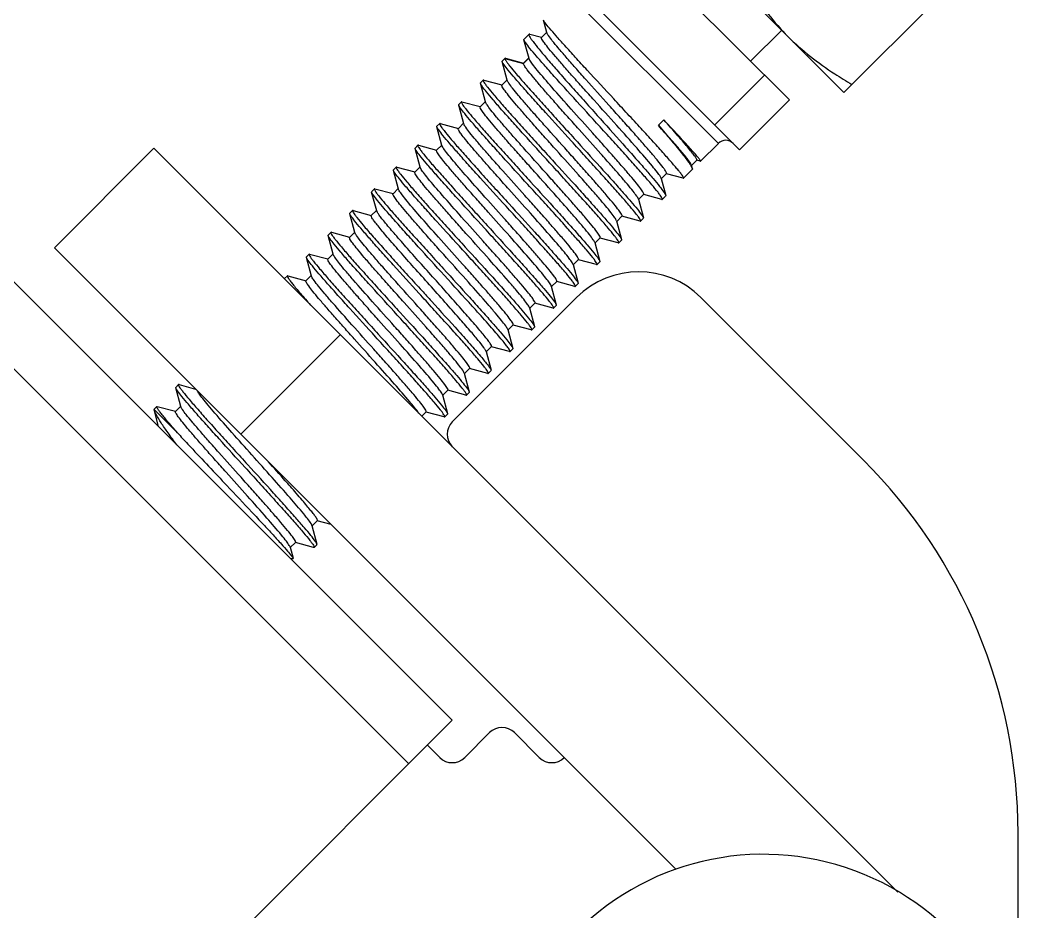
# Model space of a CAD drawing. Extents: x -409572 to -157272, y 600795 to 878326.
# Drawn here: x -400465.3 to -400172.7, y 805565 to 805824.2 of the extents above; entities that cross this region are included whole.
import ezdxf

# ---------------------------------------------------------------- set-up
doc = ezdxf.new("R2010")
doc.units = 0
doc.header["$LTSCALE"] = 1000
doc.header["$MEASUREMENT"] = 0
doc.layers.get('0').update_dxf_attribs({"linetype": 'CONTINUOUS'})

msp = doc.modelspace()

# ---------------------------------------------------------------- linework, layer by layer
for p, q in [((-400339.75, 805620.7), (-401950.55, 807231.49)), ((-400352.4, 805608.05), (-401963.2, 807218.85)), ((-400290.97, 805868.26), (-400225.91, 805803.21)), ((-400241.77, 805801), (-400293.18, 805852.4)), ((-400256.23, 805786.54), (-400307.63, 805837.95)), ((-400262.41, 805788.39), (-400305.78, 805831.76)), ((-400198.81, 805830.31), (-400225.91, 805803.21)), ((-400312.26, 805820.58), (-400313.24, 805824.22)), ((-400318.89, 805818.65), (-400317.44, 805820.11)), ((-400317.21, 805820.12), (-400317.44, 805820.11)), ((-400317.21, 805820.12), (-400313.81, 805819.22)), ((-400313.83, 805819.17), (-400312.29, 805820.7)), ((-400243.98, 805821.28), (-400253.02, 805812.24)), ((-400318.91, 805818.61), (-400318.89, 805818.65)), ((-400318.9, 805818.5), (-400318.91, 805818.61)), ((-400317.44, 805813.06), (-400318.9, 805818.5)), ((-400325.22, 805812.33), (-400324.46, 805813.08)), ((-400324.43, 805813.11), (-400324.45, 805813.07)), ((-400324.45, 805813.07), (-400319.03, 805811.63)), ((-400324.28, 805813.13), (-400324.43, 805813.11)), ((-400324.28, 805813.13), (-400319, 805811.72)), ((-400319.03, 805811.63), (-400317.45, 805813.21)), ((-400319.01, 805811.66), (-400317.48, 805813.2)), ((-400325.23, 805812.17), (-400325.22, 805812.33)), ((-400323.77, 805806.74), (-400325.23, 805812.17)), ((-400319.03, 805811.63), (-400319.01, 805811.66)), ((-400249, 805808.22), (-400263.45, 805793.77)), ((-400331.55, 805805.85), (-400331.54, 805806)), ((-400330.09, 805800.42), (-400331.55, 805805.85)), ((-400331.54, 805806), (-400330.75, 805806.79)), ((-400330.6, 805806.8), (-400330.75, 805806.79)), ((-400330.6, 805806.8), (-400325.32, 805805.4)), ((-400325.34, 805805.34), (-400323.8, 805806.87)), ((-400337.88, 805799.52), (-400337.86, 805799.68)), ((-400336.42, 805794.09), (-400337.88, 805799.52)), ((-400337.86, 805799.68), (-400337.08, 805800.47)), ((-400336.93, 805800.48), (-400337.08, 805800.47)), ((-400336.93, 805800.48), (-400331.65, 805799.07)), ((-400331.66, 805799.01), (-400330.13, 805800.55)), ((-400241.77, 805801), (-400256.23, 805786.54)), ((-400344.2, 805793.2), (-400344.19, 805793.35)), ((-400342.74, 805787.77), (-400344.2, 805793.2)), ((-400344.19, 805793.35), (-400343.4, 805794.14)), ((-400343.25, 805794.15), (-400343.4, 805794.14)), ((-400343.25, 805794.15), (-400337.97, 805792.75)), ((-400337.98, 805792.69), (-400336.45, 805794.22)), ((-400336.38, 805794), (-400336.42, 805794.09)), ((-400278.27, 805795.22), (-400279.85, 805793.64)), ((-400455.4, 805758.03), (-400426.49, 805786.95)), ((-400210.23, 805570.68), (-400426.49, 805786.95)), ((-400350.52, 805786.88), (-400350.51, 805787.03)), ((-400349.07, 805781.44), (-400350.52, 805786.88)), ((-400350.51, 805787.03), (-400349.72, 805787.82)), ((-400349.57, 805787.83), (-400349.72, 805787.82)), ((-400349.57, 805787.83), (-400344.29, 805786.42)), ((-400344.31, 805786.37), (-400342.78, 805787.9)), ((-400267.59, 805783.21), (-400262.41, 805788.39)), ((-400356.84, 805780.7), (-400356.05, 805781.49)), ((-400355.9, 805781.5), (-400356.05, 805781.49)), ((-400355.9, 805781.5), (-400350.62, 805780.1)), ((-400350.63, 805780.04), (-400349.1, 805781.57)), ((-400272.52, 805778.28), (-400270.01, 805780.8)), ((-400270.27, 805782.12), (-400269.99, 805781.07)), ((-400268.7, 805783.54), (-400270.24, 805782)), ((-400267.66, 805783.21), (-400268.71, 805783.49)), ((-400267.66, 805783.21), (-400267.59, 805783.21)), ((-400356.85, 805780.55), (-400356.84, 805780.7)), ((-400355.39, 805775.12), (-400356.85, 805780.55)), ((-400279.04, 805778.22), (-400277.72, 805773.26)), ((-400277.47, 805779.63), (-400279.01, 805778.1)), ((-400272.65, 805778.27), (-400277.49, 805779.57)), ((-400272.65, 805778.27), (-400272.52, 805778.28)), ((-400363.16, 805774.38), (-400362.37, 805775.17)), ((-400362.22, 805775.18), (-400362.37, 805775.17)), ((-400362.22, 805775.18), (-400356.94, 805773.77)), ((-400356.96, 805773.72), (-400355.43, 805775.25)), ((-400363.17, 805774.23), (-400363.16, 805774.38)), ((-400361.71, 805768.79), (-400363.17, 805774.23)), ((-400285.66, 805772.18), (-400284.21, 805766.73)), ((-400284.09, 805773.58), (-400285.62, 805772.05)), ((-400278.84, 805772.11), (-400284.11, 805773.52)), ((-400278.84, 805772.11), (-400278.69, 805772.12)), ((-400278.69, 805772.12), (-400277.73, 805773.07)), ((-400277.72, 805773.26), (-400277.73, 805773.07)), ((-400369.5, 805767.9), (-400369.49, 805768.05)), ((-400368.04, 805762.47), (-400369.5, 805767.9)), ((-400369.49, 805768.05), (-400368.7, 805768.84)), ((-400368.55, 805768.85), (-400368.7, 805768.84)), ((-400368.55, 805768.85), (-400363.27, 805767.45)), ((-400363.28, 805767.39), (-400361.75, 805768.92)), ((-400290.42, 805767.26), (-400291.95, 805765.72)), ((-400285.16, 805765.78), (-400290.43, 805767.2)), ((-400285.01, 805765.8), (-400284.22, 805766.58)), ((-400284.21, 805766.73), (-400284.22, 805766.58)), ((-400291.98, 805765.85), (-400290.53, 805760.41)), ((-400285.16, 805765.78), (-400285.01, 805765.8)), ((-400375.82, 805761.58), (-400375.81, 805761.73)), ((-400374.36, 805756.14), (-400375.82, 805761.58)), ((-400375.81, 805761.73), (-400375.02, 805762.52)), ((-400374.87, 805762.53), (-400375.02, 805762.52)), ((-400374.87, 805762.53), (-400369.59, 805761.12)), ((-400369.61, 805761.07), (-400368.07, 805762.6)), ((-400296.74, 805760.93), (-400298.27, 805759.4)), ((-400291.49, 805759.46), (-400296.76, 805760.87)), ((-400290.53, 805760.41), (-400290.55, 805760.26)), ((-400274.68, 805577.31), (-400455.4, 805758.03)), ((-400298.31, 805759.53), (-400296.86, 805754.09)), ((-400291.49, 805759.46), (-400291.33, 805759.47)), ((-400291.33, 805759.47), (-400290.55, 805760.26)), ((-400382.15, 805755.25), (-400382.14, 805755.41)), ((-400380.69, 805749.82), (-400382.15, 805755.25)), ((-400382.14, 805755.41), (-400381.35, 805756.19)), ((-400381.2, 805756.2), (-400381.35, 805756.19)), ((-400381.2, 805756.2), (-400375.92, 805754.8)), ((-400375.93, 805754.74), (-400374.4, 805756.28)), ((-400374.32, 805756.02), (-400374.36, 805756.14)), ((-400303.06, 805754.61), (-400304.6, 805753.07)), ((-400297.81, 805753.14), (-400303.08, 805754.55)), ((-400304.63, 805753.2), (-400303.18, 805747.76)), ((-400297.81, 805753.14), (-400297.66, 805753.15)), ((-400297.66, 805753.15), (-400296.87, 805753.94)), ((-400296.86, 805754.09), (-400296.87, 805753.94)), ((-400388.47, 805749.06), (-400388.46, 805749.08)), ((-400388.46, 805749.08), (-400387.67, 805749.87)), ((-400387.52, 805749.88), (-400387.67, 805749.87)), ((-400387.52, 805749.88), (-400382.24, 805748.47)), ((-400382.26, 805748.42), (-400380.72, 805749.95)), ((-400310.96, 805746.88), (-400309.51, 805741.44)), ((-400309.39, 805748.28), (-400310.92, 805746.75)), ((-400304.14, 805746.81), (-400309.4, 805748.23)), ((-400304.14, 805746.81), (-400303.98, 805746.82)), ((-400303.98, 805746.82), (-400303.19, 805747.61)), ((-400303.18, 805747.76), (-400303.19, 805747.61)), ((-400303.6, 805743.57), (-400339.74, 805707.43)), ((-400220.22, 805696.32), (-400267.46, 805743.57)), ((-400317.28, 805740.56), (-400315.83, 805735.11)), ((-400315.71, 805741.96), (-400317.25, 805740.43)), ((-400310.46, 805740.49), (-400315.73, 805741.9)), ((-400310.46, 805740.49), (-400310.31, 805740.5)), ((-400310.31, 805740.5), (-400309.52, 805741.29)), ((-400309.51, 805741.44), (-400309.52, 805741.29)), ((-400323.61, 805734.23), (-400323.64, 805734.34)), ((-400323.61, 805734.23), (-400322.16, 805728.79)), ((-400322.04, 805735.63), (-400323.57, 805734.1)), ((-400316.78, 805734.16), (-400322.05, 805735.58)), ((-400316.78, 805734.16), (-400316.63, 805734.17)), ((-400316.63, 805734.17), (-400315.84, 805734.96)), ((-400315.83, 805735.11), (-400315.84, 805734.96)), ((-400401.19, 805703.82), (-400372.28, 805732.74)), ((-400328.36, 805729.31), (-400329.9, 805727.78)), ((-400323.11, 805727.84), (-400328.38, 805729.25)), ((-400322.96, 805727.85), (-400322.17, 805728.64)), ((-400322.16, 805728.79), (-400322.17, 805728.64)), ((-400329.93, 805727.91), (-400328.48, 805722.46)), ((-400323.11, 805727.84), (-400322.96, 805727.85)), ((-400334.69, 805722.98), (-400336.22, 805721.45)), ((-400329.43, 805721.51), (-400334.7, 805722.93)), ((-400329.28, 805721.52), (-400328.49, 805722.31)), ((-400328.48, 805722.46), (-400328.49, 805722.31)), ((-400336.26, 805721.58), (-400334.81, 805716.14)), ((-400329.43, 805721.51), (-400329.28, 805721.52)), ((-400420.09, 805717.31), (-400420.08, 805717.46)), ((-400418.64, 805711.87), (-400420.09, 805717.31)), ((-400420.08, 805717.46), (-400419.29, 805718.25)), ((-400419.14, 805718.26), (-400419.29, 805718.25)), ((-400419.14, 805718.26), (-400414.35, 805716.98)), ((-400341.01, 805716.66), (-400342.54, 805715.13)), ((-400335.76, 805715.19), (-400341.03, 805716.6)), ((-400342.58, 805715.26), (-400341.13, 805709.81)), ((-400335.76, 805715.19), (-400335.61, 805715.2)), ((-400335.61, 805715.2), (-400334.82, 805715.99)), ((-400334.81, 805716.14), (-400334.82, 805715.99)), ((-400426.41, 805711.13), (-400426.42, 805710.98)), ((-400418.87, 805703.43), (-400426.42, 805710.98)), ((-400425.09, 805706.04), (-400426.42, 805710.98)), ((-400426.41, 805711.13), (-400425.62, 805711.92)), ((-400425.62, 805711.92), (-400425.47, 805711.93)), ((-400425.47, 805711.93), (-400420.19, 805710.53)), ((-400420.2, 805710.47), (-400418.67, 805712)), ((-400347.34, 805710.34), (-400348.61, 805709.06)), ((-400342.08, 805708.86), (-400347.35, 805710.28)), ((-400342.08, 805708.86), (-400341.93, 805708.88)), ((-400341.93, 805708.88), (-400341.14, 805709.66)), ((-400341.13, 805709.81), (-400341.14, 805709.66)), ((-400378.96, 805678.71), (-400380.49, 805677.18)), ((-400374.94, 805677.57), (-400378.97, 805678.66)), ((-400380.53, 805677.31), (-400379.08, 805671.87)), ((-400386.85, 805670.99), (-400385.99, 805667.76)), ((-400385.28, 805672.39), (-400386.82, 805670.86)), ((-400380.03, 805670.92), (-400385.3, 805672.33)), ((-400379.88, 805670.93), (-400379.09, 805671.72)), ((-400379.09, 805671.72), (-400379.08, 805671.87)), ((-400386.74, 805667.68), (-400386.03, 805667.68)), ((-400385.99, 805667.76), (-400386.03, 805667.68)), ((-400339.75, 805620.7), (-400487.93, 805472.53)), ((-400328.9, 805617.08), (-400336.13, 805609.85)), ((-400314.45, 805609.85), (-400321.67, 805617.08)), ((-400343.36, 805609.85), (-400346.98, 805613.47)), ((-400175.3, 805523.77), (-400175.31, 805587.92))]:
    msp.add_line(p, q)
for centre, radius, start, end in [((-400260.25, 805786.22), 3.07, 45, 135), ((-400285.53, 805725.5), 25.55, 45, 135), ((-400336.13, 805703.81), 5.11, 135, 225), ((-400328.64, 805587.9), 153.33, 0.0086, 45), ((-400325.29, 805613.46), 5.11, 45, 135), ((-400339.74, 805613.46), 5.11, 225, 315), ((-400310.83, 805613.46), 5.11, 225, 315), ((-400249.4, 805505.05), 76.66, 0, 135)]:
    msp.add_arc(centre, radius, start, end)
for points, knots in [([(-400256.09, 805838.08), (-400255.12, 805836.39), (-400251.1, 805829.76), (-400246.28, 805823.58), (-400242.18, 805819.47)], [0, 0, 0, 0, 0.251266, 1, 1, 1, 1]), ([(-400292.83, 805801.34), (-400295.39, 805804.1), (-400299.11, 805808.13), (-400303.85, 805813.28), (-400306.88, 805816.62), (-400309.4, 805819.44), (-400311.31, 805821.64), (-400312.49, 805823.05), (-400313.04, 805823.84), (-400313.21, 805824.11), (-400313.24, 805824.22)], [0, 0, 0, 0, 0.368142, 0.535897, 0.684709, 0.809342, 0.905414, 0.969598, 0.989056, 1, 1, 1, 1]), ([(-400317.44, 805820.11), (-400317.49, 805820.05), (-400317.44, 805819.77), (-400317.22, 805819.38), (-400316.82, 805818.73), (-400315.91, 805817.49), (-400314.3, 805815.47), (-400311.86, 805812.59), (-400308.85, 805809.12), (-400305.37, 805805.19), (-400301.58, 805800.95), (-400298.96, 805798.03), (-400297.63, 805796.54)], [0, 0, 0, 0, 0.007287, 0.022596, 0.046895, 0.080168, 0.172563, 0.296519, 0.44737, 0.619385, 0.805971, 1, 1, 1, 1]), ([(-400279.26, 805778.69), (-400279.52, 805779.13), (-400280.29, 805780.16), (-400282.52, 805782.94), (-400286.48, 805787.5), (-400292.14, 805793.85), (-400297.38, 805799.67), (-400301.64, 805804.42), (-400304.63, 805807.76), (-400307.32, 805810.82), (-400309.63, 805813.48), (-400311.48, 805815.69), (-400312.8, 805817.33), (-400313.55, 805818.4), (-400313.83, 805818.92), (-400313.87, 805819.13), (-400313.83, 805819.17)], [0, 0, 0, 0, 0.028348, 0.07231, 0.200737, 0.367922, 0.551326, 0.641466, 0.726551, 0.80379, 0.870677, 0.92508, 0.96531, 0.990227, 0.996843, 1, 1, 1, 1]), ([(-400277.47, 805779.63), (-400277.43, 805779.67), (-400277.47, 805779.91), (-400277.66, 805780.24), (-400278, 805780.78), (-400278.77, 805781.82), (-400280.12, 805783.51), (-400282.17, 805785.93), (-400284.72, 805788.85), (-400287.64, 805792.16), (-400290.85, 805795.74), (-400295.3, 805800.7), (-400299.7, 805805.59), (-400303.86, 805810.27), (-400306.55, 805813.33), (-400308.78, 805815.93), (-400310.51, 805818), (-400311.6, 805819.47), (-400312.17, 805820.26), (-400312.26, 805820.58)], [0, 0, 0, 0, 0.003461, 0.010825, 0.022535, 0.038573, 0.083113, 0.142879, 0.21566, 0.298761, 0.389116, 0.483412, 0.670116, 0.755815, 0.832283, 0.896851, 0.947308, 0.981997, 1, 1, 1, 1]), ([(-400242.18, 805819.47), (-400238.07, 805815.36), (-400231.89, 805810.55), (-400225.26, 805806.53), (-400223.57, 805805.55)], [0, 0, 0, 0, 0.748734, 1, 1, 1, 1]), ([(-400298.79, 805795.38), (-400301.3, 805798.14), (-400304.95, 805802.15), (-400309.6, 805807.3), (-400312.59, 805810.65), (-400315.07, 805813.5), (-400316.99, 805815.75), (-400318.18, 805817.33), (-400318.81, 805818.17), (-400318.9, 805818.5)], [0, 0, 0, 0, 0.36438, 0.530796, 0.678891, 0.803581, 0.9006, 0.966696, 1, 1, 1, 1]), ([(-400324.45, 805813.07), (-400324.47, 805812.99), (-400324.34, 805812.72), (-400324.08, 805812.28), (-400323.61, 805811.63), (-400322.64, 805810.37), (-400320.96, 805808.38), (-400318.49, 805805.53), (-400315.46, 805802.12), (-400311.99, 805798.28), (-400308.23, 805794.14), (-400305.64, 805791.3), (-400304.32, 805789.85)], [0, 0, 0, 0, 0.00868, 0.025879, 0.051887, 0.086569, 0.180747, 0.305089, 0.45505, 0.625126, 0.809034, 1, 1, 1, 1]), ([(-400317.23, 805812.61), (-400317.25, 805812.65), (-400317.34, 805812.8), (-400317.41, 805812.95), (-400317.44, 805813.06)], [0, 0, 0, 0, 0.313787, 1, 1, 1, 1]), ([(-400305.11, 805789.06), (-400307.62, 805791.81), (-400311.28, 805795.82), (-400315.92, 805800.98), (-400318.91, 805804.33), (-400321.39, 805807.18), (-400323.31, 805809.42), (-400324.5, 805811.01), (-400325.14, 805811.85), (-400325.23, 805812.17)], [0, 0, 0, 0, 0.364381, 0.5308, 0.678899, 0.803591, 0.900607, 0.966701, 1, 1, 1, 1]), ([(-400285.66, 805772.18), (-400285.74, 805772.49), (-400286.29, 805773.26), (-400287.34, 805774.69), (-400289, 805776.7), (-400291.14, 805779.21), (-400293.71, 805782.14), (-400297.67, 805786.62), (-400301.85, 805791.28), (-400306.08, 805796.01), (-400309.13, 805799.42), (-400311.91, 805802.58), (-400314.34, 805805.38), (-400316.32, 805807.72), (-400317.64, 805809.37), (-400318.41, 805810.4), (-400318.77, 805810.95), (-400318.97, 805811.32), (-400319.06, 805811.55), (-400319.03, 805811.63)], [0, 0, 0, 0, 0.018431, 0.053472, 0.104134, 0.168694, 0.244894, 0.330055, 0.515024, 0.608298, 0.697696, 0.780063, 0.852494, 0.912444, 0.95783, 0.974565, 0.987157, 0.995562, 1, 1, 1, 1]), ([(-400284.09, 805773.58), (-400284.05, 805773.62), (-400284.08, 805773.83), (-400284.35, 805774.34), (-400285.08, 805775.39), (-400286.36, 805777), (-400288.16, 805779.16), (-400290.39, 805781.75), (-400293, 805784.72), (-400295.88, 805787.95), (-400299.96, 805792.52), (-400304.97, 805798.11), (-400310.37, 805804.19), (-400314.14, 805808.54), (-400316.25, 805811.2), (-400316.98, 805812.19), (-400317.23, 805812.61)], [0, 0, 0, 0, 0.003296, 0.010079, 0.03549, 0.076381, 0.131511, 0.19909, 0.276886, 0.362322, 0.452558, 0.635372, 0.801219, 0.928261, 0.971785, 1, 1, 1, 1]), ([(-400311.44, 805782.74), (-400313.95, 805785.49), (-400317.6, 805789.5), (-400322.25, 805794.65), (-400325.24, 805798), (-400327.72, 805800.85), (-400329.64, 805803.1), (-400330.83, 805804.69), (-400331.46, 805805.52), (-400331.55, 805805.85)], [0, 0, 0, 0, 0.364381, 0.530796, 0.678894, 0.80359, 0.900609, 0.966703, 1, 1, 1, 1]), ([(-400330.75, 805806.79), (-400330.8, 805806.74), (-400330.71, 805806.47), (-400330.5, 805806.11), (-400330.06, 805805.47), (-400329.13, 805804.27), (-400327.49, 805802.28), (-400325.02, 805799.44), (-400321.96, 805796), (-400318.45, 805792.1), (-400314.63, 805787.89), (-400311.99, 805785), (-400310.65, 805783.52)], [0, 0, 0, 0, 0.006599, 0.021626, 0.045784, 0.078991, 0.171388, 0.295465, 0.44652, 0.61879, 0.805664, 1, 1, 1, 1]), ([(-400291.98, 805765.85), (-400292.07, 805766.17), (-400292.62, 805766.95), (-400293.69, 805768.41), (-400295.38, 805770.44), (-400297.56, 805773), (-400300.17, 805775.97), (-400304.18, 805780.5), (-400308.42, 805785.23), (-400312.68, 805789.99), (-400315.73, 805793.42), (-400318.52, 805796.58), (-400320.92, 805799.35), (-400322.86, 805801.66), (-400324.25, 805803.4), (-400325.05, 805804.53), (-400325.34, 805805.07), (-400325.38, 805805.3), (-400325.34, 805805.34)], [0, 0, 0, 0, 0.01868, 0.054278, 0.105764, 0.171349, 0.248695, 0.335028, 0.522011, 0.615926, 0.705601, 0.787809, 0.859594, 0.918387, 0.96211, 0.989307, 0.996546, 1, 1, 1, 1]), ([(-400290.42, 805767.26), (-400290.37, 805767.3), (-400290.41, 805767.52), (-400290.71, 805768.06), (-400291.5, 805769.2), (-400292.89, 805770.93), (-400294.83, 805773.24), (-400297.23, 805776.01), (-400300.01, 805779.17), (-400303.07, 805782.6), (-400307.33, 805787.36), (-400311.56, 805792.09), (-400315.58, 805796.62), (-400318.19, 805799.59), (-400320.36, 805802.15), (-400322.05, 805804.18), (-400323.13, 805805.64), (-400323.68, 805806.43), (-400323.77, 805806.74)], [0, 0, 0, 0, 0.003453, 0.010691, 0.037881, 0.081592, 0.14037, 0.212138, 0.294327, 0.383985, 0.477885, 0.664852, 0.751185, 0.82854, 0.894141, 0.945651, 0.981282, 1, 1, 1, 1]), ([(-400272.52, 805778.28), (-400272.48, 805778.33), (-400272.58, 805778.59), (-400272.8, 805778.94), (-400273.25, 805779.56), (-400273.87, 805780.35), (-400274.7, 805781.35), (-400276.14, 805783.04), (-400278.36, 805785.54), (-400281.43, 805788.95), (-400284.97, 805792.82), (-400288.82, 805797), (-400291.48, 805799.88), (-400292.83, 805801.34)], [0, 0, 0, 0, 0.006287, 0.021187, 0.045277, 0.078448, 0.120429, 0.17084, 0.294962, 0.446101, 0.618491, 0.80551, 1, 1, 1, 1]), ([(-400317.76, 805776.41), (-400320.27, 805779.16), (-400323.93, 805783.17), (-400328.57, 805788.33), (-400331.56, 805791.68), (-400334.04, 805794.53), (-400335.96, 805796.77), (-400337.15, 805798.36), (-400337.79, 805799.2), (-400337.88, 805799.52)], [0, 0, 0, 0, 0.364389, 0.530808, 0.678904, 0.803593, 0.90061, 0.966703, 1, 1, 1, 1]), ([(-400337.08, 805800.47), (-400337.12, 805800.42), (-400337.04, 805800.15), (-400336.82, 805799.78), (-400336.39, 805799.15), (-400335.46, 805797.94), (-400333.81, 805795.96), (-400331.34, 805793.11), (-400328.29, 805789.67), (-400324.78, 805785.78), (-400320.96, 805781.57), (-400318.32, 805778.68), (-400316.97, 805777.2)], [0, 0, 0, 0, 0.006599, 0.021626, 0.045783, 0.07899, 0.171389, 0.295471, 0.446525, 0.618791, 0.805663, 1, 1, 1, 1]), ([(-400298.31, 805759.53), (-400298.39, 805759.84), (-400298.95, 805760.63), (-400300.02, 805762.08), (-400301.71, 805764.12), (-400303.88, 805766.67), (-400306.49, 805769.65), (-400310.51, 805774.18), (-400314.74, 805778.9), (-400319.01, 805783.67), (-400322.06, 805787.1), (-400324.84, 805790.25), (-400327.24, 805793.03), (-400329.19, 805795.34), (-400330.57, 805797.07), (-400331.37, 805798.21), (-400331.67, 805798.75), (-400331.7, 805798.97), (-400331.66, 805799.01)], [0, 0, 0, 0, 0.01868, 0.054279, 0.105765, 0.171349, 0.248696, 0.335028, 0.522011, 0.615926, 0.705601, 0.787809, 0.859594, 0.918386, 0.962109, 0.989307, 0.996546, 1, 1, 1, 1]), ([(-400296.74, 805760.93), (-400296.7, 805760.97), (-400296.74, 805761.2), (-400297.03, 805761.74), (-400297.83, 805762.87), (-400299.21, 805764.61), (-400301.15, 805766.92), (-400303.56, 805769.69), (-400306.34, 805772.85), (-400309.39, 805776.27), (-400313.66, 805781.04), (-400317.89, 805785.76), (-400321.9, 805790.29), (-400324.51, 805793.27), (-400326.69, 805795.82), (-400328.38, 805797.86), (-400329.45, 805799.32), (-400330.01, 805800.1), (-400330.09, 805800.42)], [0, 0, 0, 0, 0.003453, 0.010691, 0.03788, 0.081592, 0.14037, 0.212137, 0.294327, 0.383985, 0.477885, 0.664851, 0.751185, 0.82854, 0.894141, 0.945652, 0.981282, 1, 1, 1, 1]), ([(-400278.69, 805772.12), (-400278.64, 805772.17), (-400278.72, 805772.44), (-400278.94, 805772.8), (-400279.37, 805773.44), (-400280.31, 805774.64), (-400281.95, 805776.63), (-400284.42, 805779.47), (-400287.48, 805782.91), (-400290.98, 805786.81), (-400294.81, 805791.01), (-400297.44, 805793.91), (-400298.79, 805795.38)], [0, 0, 0, 0, 0.006599, 0.021626, 0.045784, 0.078991, 0.171388, 0.295465, 0.446519, 0.61879, 0.805664, 1, 1, 1, 1]), ([(-400297.63, 805796.54), (-400295.15, 805793.79), (-400291.54, 805789.77), (-400286.95, 805784.6), (-400283.99, 805781.24), (-400281.54, 805778.37), (-400279.63, 805776.09), (-400278.44, 805774.47), (-400277.81, 805773.6), (-400277.72, 805773.26)], [0, 0, 0, 0, 0.362585, 0.528363, 0.676115, 0.800828, 0.898293, 0.965295, 1, 1, 1, 1]), ([(-400324.09, 805770.09), (-400326.6, 805772.84), (-400330.25, 805776.85), (-400334.9, 805782), (-400337.89, 805785.35), (-400340.37, 805788.2), (-400342.28, 805790.45), (-400343.48, 805792.04), (-400344.11, 805792.87), (-400344.2, 805793.2)], [0, 0, 0, 0, 0.364379, 0.530797, 0.678896, 0.80359, 0.900607, 0.966701, 1, 1, 1, 1]), ([(-400343.4, 805794.14), (-400343.45, 805794.09), (-400343.36, 805793.82), (-400343.14, 805793.46), (-400342.71, 805792.82), (-400341.78, 805791.62), (-400340.14, 805789.63), (-400337.66, 805786.79), (-400334.61, 805783.35), (-400331.1, 805779.46), (-400327.28, 805775.25), (-400324.64, 805772.35), (-400323.3, 805770.88)], [0, 0, 0, 0, 0.006598, 0.021624, 0.045781, 0.078987, 0.171384, 0.29546, 0.44651, 0.618781, 0.80566, 1, 1, 1, 1]), ([(-400304.89, 805753.73), (-400305.15, 805754.16), (-400305.9, 805755.17), (-400308.05, 805757.85), (-400311.83, 805762.22), (-400317.23, 805768.31), (-400322.23, 805773.87), (-400326.29, 805778.42), (-400329.15, 805781.64), (-400331.74, 805784.58), (-400333.96, 805787.16), (-400335.74, 805789.29), (-400337.01, 805790.89), (-400337.73, 805791.94), (-400338, 805792.45), (-400338.02, 805792.65), (-400337.98, 805792.69)], [0, 0, 0, 0, 0.029221, 0.073567, 0.201629, 0.367682, 0.550054, 0.639909, 0.724906, 0.802249, 0.869396, 0.924152, 0.964754, 0.989983, 0.99672, 1, 1, 1, 1]), ([(-400303.06, 805754.61), (-400303.02, 805754.65), (-400303.06, 805754.87), (-400303.35, 805755.4), (-400304.13, 805756.51), (-400305.48, 805758.21), (-400307.39, 805760.48), (-400309.75, 805763.21), (-400312.48, 805766.32), (-400315.49, 805769.7), (-400319.71, 805774.41), (-400323.91, 805779.1), (-400327.91, 805783.61), (-400330.54, 805786.6), (-400332.76, 805789.19), (-400334.5, 805791.28), (-400335.66, 805792.81), (-400336.25, 805793.66), (-400336.38, 805794)], [0, 0, 0, 0, 0.003411, 0.010523, 0.037228, 0.080172, 0.137959, 0.208589, 0.289589, 0.378106, 0.47102, 0.656885, 0.743278, 0.821187, 0.887872, 0.941003, 0.97876, 1, 1, 1, 1]), ([(-400270.27, 805782.12), (-400270.31, 805782.29), (-400270.58, 805782.73), (-400271.13, 805783.51), (-400271.97, 805784.59), (-400273.61, 805786.57), (-400276.27, 805789.63), (-400278.57, 805792.21), (-400279.85, 805793.64)], [0, 0, 0, 0, 0.036338, 0.100465, 0.191874, 0.309308, 0.615028, 1, 1, 1, 1]), ([(-400279.85, 805793.64), (-400278.54, 805792.11), (-400276.18, 805789.36), (-400273.17, 805785.69), (-400271.25, 805783.24), (-400270.32, 805781.81), (-400270.05, 805781.29), (-400269.99, 805781.07)], [0, 0, 0, 0, 0.376924, 0.679521, 0.890722, 0.958383, 1, 1, 1, 1]), ([(-400267.59, 805783.21), (-400267.57, 805783.24), (-400267.61, 805783.36), (-400267.72, 805783.53), (-400267.93, 805783.82), (-400268.37, 805784.39), (-400269.18, 805785.34), (-400270.4, 805786.72), (-400271.97, 805788.45), (-400273.83, 805790.47), (-400275.97, 805792.76), (-400277.48, 805794.38), (-400278.27, 805795.22)], [0, 0, 0, 0, 0.005738, 0.019134, 0.040805, 0.070779, 0.155209, 0.27106, 0.416301, 0.588313, 0.78408, 1, 1, 1, 1]), ([(-400268.7, 805783.54), (-400268.62, 805783.62), (-400268.85, 805784.06), (-400269.22, 805784.65), (-400270.03, 805785.71), (-400271.11, 805787.04), (-400272.53, 805788.72), (-400274.93, 805791.48), (-400276.89, 805793.68), (-400278.27, 805795.22)], [0, 0, 0, 0, 0.021147, 0.073565, 0.158215, 0.273875, 0.418588, 0.589838, 1, 1, 1, 1]), ([(-400304.32, 805789.85), (-400301.81, 805787.1), (-400298.16, 805783.08), (-400293.51, 805777.93), (-400290.52, 805774.58), (-400288.04, 805771.73), (-400286.12, 805769.48), (-400284.93, 805767.9), (-400284.3, 805767.06), (-400284.21, 805766.73)], [0, 0, 0, 0, 0.36446, 0.530907, 0.67902, 0.803709, 0.900704, 0.966759, 1, 1, 1, 1]), ([(-400330.41, 805763.76), (-400332.92, 805766.52), (-400336.58, 805770.53), (-400341.22, 805775.68), (-400344.21, 805779.03), (-400346.69, 805781.88), (-400348.61, 805784.13), (-400349.8, 805785.71), (-400350.44, 805786.55), (-400350.52, 805786.88)], [0, 0, 0, 0, 0.364384, 0.5308, 0.678898, 0.803592, 0.90061, 0.966703, 1, 1, 1, 1]), ([(-400349.72, 805787.82), (-400349.77, 805787.77), (-400349.69, 805787.5), (-400349.47, 805787.13), (-400349.04, 805786.5), (-400348.11, 805785.29), (-400346.46, 805783.31), (-400343.99, 805780.46), (-400340.93, 805777.02), (-400337.43, 805773.13), (-400333.6, 805768.92), (-400330.97, 805766.03), (-400329.62, 805764.55)], [0, 0, 0, 0, 0.006599, 0.021626, 0.045785, 0.078991, 0.171389, 0.295468, 0.446524, 0.618793, 0.805664, 1, 1, 1, 1]), ([(-400309.39, 805748.28), (-400309.35, 805748.32), (-400309.38, 805748.54), (-400309.66, 805749.06), (-400310.42, 805750.15), (-400311.75, 805751.82), (-400313.62, 805754.05), (-400315.93, 805756.73), (-400318.62, 805759.78), (-400321.58, 805763.11), (-400325.75, 805767.77), (-400330.82, 805773.42), (-400335.58, 805778.79), (-400338.8, 805782.54), (-400340.59, 805784.68), (-400341.84, 805786.29), (-400342.48, 805787.19), (-400342.66, 805787.55)], [0, 0, 0, 0, 0.003368, 0.010354, 0.036572, 0.078742, 0.135528, 0.20501, 0.284805, 0.372166, 0.464077, 0.64881, 0.81371, 0.881483, 0.936251, 0.976167, 1, 1, 1, 1]), ([(-400285.01, 805765.8), (-400284.96, 805765.84), (-400285.05, 805766.11), (-400285.27, 805766.48), (-400285.7, 805767.11), (-400286.63, 805768.32), (-400288.27, 805770.3), (-400290.75, 805773.15), (-400293.8, 805776.59), (-400297.31, 805780.48), (-400301.13, 805784.69), (-400303.77, 805787.58), (-400305.11, 805789.06)], [0, 0, 0, 0, 0.006598, 0.021625, 0.04578, 0.078987, 0.171384, 0.295461, 0.446512, 0.618782, 0.805661, 1, 1, 1, 1]), ([(-400311.12, 805747.25), (-400311.35, 805747.65), (-400312.04, 805748.61), (-400314.11, 805751.22), (-400317.85, 805755.54), (-400323.24, 805761.63), (-400328.27, 805767.23), (-400332.38, 805771.84), (-400335.29, 805775.11), (-400337.92, 805778.1), (-400340.19, 805780.72), (-400342.01, 805782.9), (-400343.31, 805784.53), (-400344.05, 805785.6), (-400344.32, 805786.12), (-400344.35, 805786.32), (-400344.31, 805786.37)], [0, 0, 0, 0, 0.02672, 0.069018, 0.194536, 0.360069, 0.543539, 0.634344, 0.720433, 0.798907, 0.86713, 0.922821, 0.964145, 0.989828, 0.99668, 1, 1, 1, 1]), ([(-400356.05, 805781.49), (-400356.1, 805781.44), (-400356.01, 805781.17), (-400355.79, 805780.81), (-400355.36, 805780.18), (-400354.43, 805778.97), (-400352.78, 805776.99), (-400350.31, 805774.14), (-400347.26, 805770.7), (-400343.75, 805766.81), (-400339.93, 805762.6), (-400337.29, 805759.7), (-400335.95, 805758.23)], [0, 0, 0, 0, 0.006599, 0.021626, 0.045782, 0.078989, 0.171387, 0.295468, 0.446521, 0.618788, 0.805663, 1, 1, 1, 1]), ([(-400348.91, 805781.09), (-400348.93, 805781.13), (-400348.99, 805781.24), (-400349.04, 805781.36), (-400349.07, 805781.44)], [0, 0, 0, 0, 0.304527, 1, 1, 1, 1]), ([(-400315.71, 805741.96), (-400315.67, 805742), (-400315.7, 805742.21), (-400315.98, 805742.72), (-400316.72, 805743.79), (-400318.02, 805745.43), (-400319.85, 805747.61), (-400322.12, 805750.24), (-400324.76, 805753.25), (-400327.67, 805756.52), (-400331.79, 805761.13), (-400336.83, 805766.74), (-400342.22, 805772.83), (-400345.95, 805777.14), (-400348, 805779.74), (-400348.69, 805780.7), (-400348.91, 805781.09)], [0, 0, 0, 0, 0.003326, 0.010193, 0.035938, 0.077359, 0.133176, 0.201544, 0.28017, 0.366406, 0.457339, 0.640956, 0.806417, 0.931592, 0.973615, 1, 1, 1, 1]), ([(-400291.33, 805759.47), (-400291.29, 805759.52), (-400291.37, 805759.79), (-400291.59, 805760.15), (-400292.02, 805760.79), (-400292.95, 805762), (-400294.6, 805763.98), (-400297.07, 805766.83), (-400300.12, 805770.26), (-400303.63, 805774.16), (-400307.45, 805778.37), (-400310.09, 805781.26), (-400311.44, 805782.74)], [0, 0, 0, 0, 0.006599, 0.021626, 0.045783, 0.078991, 0.17139, 0.295472, 0.446528, 0.618793, 0.805664, 1, 1, 1, 1]), ([(-400310.65, 805783.52), (-400308.14, 805780.77), (-400304.48, 805776.76), (-400299.83, 805771.61), (-400296.84, 805768.25), (-400294.37, 805765.4), (-400292.45, 805763.16), (-400291.26, 805761.57), (-400290.62, 805760.74), (-400290.53, 805760.41)], [0, 0, 0, 0, 0.364466, 0.530913, 0.679023, 0.803712, 0.900708, 0.966761, 1, 1, 1, 1]), ([(-400269.99, 805781.07), (-400269.98, 805781.04), (-400269.96, 805780.95), (-400269.96, 805780.84), (-400270.01, 805780.8)], [0, 0, 0, 0, 0.336514, 1, 1, 1, 1]), ([(-400336.74, 805757.44), (-400339.24, 805760.19), (-400342.9, 805764.2), (-400347.55, 805769.35), (-400350.54, 805772.71), (-400353.01, 805775.56), (-400354.93, 805777.8), (-400356.13, 805779.39), (-400356.76, 805780.22), (-400356.85, 805780.55)], [0, 0, 0, 0, 0.364389, 0.530808, 0.678905, 0.803593, 0.900609, 0.966702, 1, 1, 1, 1]), ([(-400317.37, 805740.79), (-400317.56, 805741.16), (-400318.2, 805742.06), (-400319.46, 805743.68), (-400321.26, 805745.83), (-400324.49, 805749.58), (-400329.25, 805754.95), (-400334.31, 805760.59), (-400338.48, 805765.25), (-400341.43, 805768.57), (-400344.11, 805771.62), (-400346.42, 805774.29), (-400348.28, 805776.51), (-400349.6, 805778.17), (-400350.36, 805779.26), (-400350.64, 805779.79), (-400350.67, 805780), (-400350.63, 805780.04)], [0, 0, 0, 0, 0.024173, 0.064372, 0.119353, 0.187267, 0.352243, 0.536827, 0.628608, 0.715817, 0.795456, 0.864788, 0.921444, 0.963514, 0.989667, 0.996638, 1, 1, 1, 1]), ([(-400279.04, 805778.22), (-400279.05, 805778.26), (-400279.11, 805778.42), (-400279.19, 805778.57), (-400279.26, 805778.69)], [0, 0, 0, 0, 0.186143, 1, 1, 1, 1]), ([(-400362.37, 805775.17), (-400362.42, 805775.12), (-400362.34, 805774.85), (-400362.12, 805774.48), (-400361.68, 805773.85), (-400360.75, 805772.64), (-400359.11, 805770.66), (-400356.64, 805767.81), (-400353.58, 805764.38), (-400350.08, 805760.48), (-400346.25, 805756.27), (-400343.62, 805753.38), (-400342.27, 805751.9)], [0, 0, 0, 0, 0.006598, 0.021624, 0.045781, 0.078987, 0.171383, 0.295458, 0.446509, 0.61878, 0.80566, 1, 1, 1, 1]), ([(-400355.15, 805774.62), (-400355.18, 805774.67), (-400355.27, 805774.83), (-400355.36, 805774.99), (-400355.39, 805775.12)], [0, 0, 0, 0, 0.316982, 1, 1, 1, 1]), ([(-400297.66, 805753.15), (-400297.61, 805753.19), (-400297.7, 805753.46), (-400297.91, 805753.83), (-400298.35, 805754.46), (-400299.28, 805755.67), (-400300.92, 805757.65), (-400303.4, 805760.5), (-400306.45, 805763.94), (-400309.96, 805767.83), (-400313.78, 805772.04), (-400316.42, 805774.94), (-400317.76, 805776.41)], [0, 0, 0, 0, 0.006597, 0.021623, 0.045779, 0.078985, 0.171381, 0.295456, 0.44651, 0.618782, 0.805661, 1, 1, 1, 1]), ([(-400316.97, 805777.2), (-400314.46, 805774.45), (-400310.81, 805770.44), (-400306.16, 805765.28), (-400303.17, 805761.93), (-400300.69, 805759.08), (-400298.77, 805756.83), (-400297.58, 805755.25), (-400296.95, 805754.41), (-400296.86, 805754.09)], [0, 0, 0, 0, 0.364457, 0.530899, 0.679012, 0.803706, 0.900705, 0.966759, 1, 1, 1, 1]), ([(-400343.06, 805751.11), (-400345.57, 805753.87), (-400349.22, 805757.88), (-400353.87, 805763.03), (-400356.86, 805766.38), (-400359.34, 805769.23), (-400361.26, 805771.48), (-400362.45, 805773.06), (-400363.08, 805773.9), (-400363.17, 805774.23)], [0, 0, 0, 0, 0.364378, 0.530795, 0.678895, 0.803589, 0.900607, 0.966701, 1, 1, 1, 1]), ([(-400323.64, 805734.34), (-400323.78, 805734.69), (-400324.38, 805735.54), (-400325.56, 805737.08), (-400327.3, 805739.18), (-400330.49, 805742.9), (-400335.26, 805748.27), (-400340.35, 805753.95), (-400344.57, 805758.66), (-400347.57, 805762.03), (-400350.29, 805765.13), (-400352.65, 805767.85), (-400354.55, 805770.12), (-400355.9, 805771.81), (-400356.68, 805772.92), (-400356.96, 805773.46), (-400357, 805773.67), (-400356.96, 805773.72)], [0, 0, 0, 0, 0.021586, 0.059632, 0.112982, 0.179814, 0.344197, 0.529911, 0.622691, 0.711053, 0.791891, 0.862368, 0.92002, 0.96286, 0.9895, 0.996595, 1, 1, 1, 1]), ([(-400322.04, 805735.63), (-400322, 805735.67), (-400322.03, 805735.88), (-400322.29, 805736.39), (-400323.02, 805737.43), (-400324.29, 805739.04), (-400326.08, 805741.18), (-400328.3, 805743.76), (-400330.9, 805746.71), (-400333.76, 805749.94), (-400337.83, 805754.49), (-400342.83, 805760.07), (-400348.23, 805766.15), (-400352.01, 805770.51), (-400354.15, 805773.19), (-400354.89, 805774.19), (-400355.15, 805774.62)], [0, 0, 0, 0, 0.003285, 0.010037, 0.035326, 0.076021, 0.1309, 0.198187, 0.275678, 0.360819, 0.450797, 0.633314, 0.7993, 0.92703, 0.971108, 1, 1, 1, 1]), ([(-400303.98, 805746.82), (-400303.94, 805746.87), (-400304.02, 805747.14), (-400304.24, 805747.5), (-400304.67, 805748.14), (-400305.6, 805749.35), (-400307.25, 805751.33), (-400309.72, 805754.18), (-400312.77, 805757.61), (-400316.28, 805761.51), (-400320.1, 805765.72), (-400322.74, 805768.61), (-400324.09, 805770.09)], [0, 0, 0, 0, 0.006599, 0.021625, 0.045781, 0.078988, 0.171386, 0.295465, 0.446518, 0.618786, 0.805663, 1, 1, 1, 1]), ([(-400323.3, 805770.88), (-400320.79, 805768.12), (-400317.13, 805764.11), (-400312.48, 805758.96), (-400309.49, 805755.6), (-400307.02, 805752.76), (-400305.1, 805750.51), (-400303.91, 805748.92), (-400303.27, 805748.09), (-400303.18, 805747.76)], [0, 0, 0, 0, 0.364462, 0.53091, 0.679022, 0.803711, 0.900705, 0.966759, 1, 1, 1, 1]), ([(-400349.38, 805744.79), (-400351.89, 805747.54), (-400355.55, 805751.55), (-400360.2, 805756.71), (-400363.19, 805760.06), (-400365.66, 805762.91), (-400367.58, 805765.15), (-400368.78, 805766.74), (-400369.41, 805767.57), (-400369.5, 805767.9)], [0, 0, 0, 0, 0.364386, 0.530805, 0.678901, 0.803594, 0.900611, 0.966704, 1, 1, 1, 1]), ([(-400368.7, 805768.84), (-400368.75, 805768.79), (-400368.66, 805768.53), (-400368.44, 805768.16), (-400368.01, 805767.53), (-400367.08, 805766.32), (-400365.43, 805764.34), (-400362.96, 805761.49), (-400359.91, 805758.05), (-400356.4, 805754.16), (-400352.58, 805749.95), (-400349.94, 805747.05), (-400348.6, 805745.58)], [0, 0, 0, 0, 0.006599, 0.021626, 0.045784, 0.078991, 0.171389, 0.29547, 0.446525, 0.618793, 0.805664, 1, 1, 1, 1]), ([(-400337.73, 805737.58), (-400339.1, 805739.14), (-400341.97, 805742.38), (-400346.36, 805747.28), (-400350.77, 805752.2), (-400354.88, 805756.82), (-400357.96, 805760.35), (-400360.04, 805762.79), (-400361.25, 805764.27), (-400362.18, 805765.45), (-400362.86, 805766.39), (-400363.19, 805766.92), (-400363.35, 805767.32), (-400363.28, 805767.39)], [0, 0, 0, 0, 0.158726, 0.329961, 0.501874, 0.662563, 0.800917, 0.858659, 0.907407, 0.946342, 0.974839, 0.992548, 1, 1, 1, 1]), ([(-400336.14, 805739.16), (-400338.87, 805742.25), (-400343.06, 805746.93), (-400348.61, 805753.14), (-400352.61, 805757.62), (-400356.09, 805761.6), (-400358.56, 805764.49), (-400360.1, 805766.38), (-400360.89, 805767.42), (-400361.41, 805768.19), (-400361.67, 805768.62), (-400361.71, 805768.79)], [0, 0, 0, 0, 0.315652, 0.481067, 0.637651, 0.775532, 0.886036, 0.92879, 0.962295, 0.98609, 1, 1, 1, 1]), ([(-400310.31, 805740.5), (-400310.26, 805740.55), (-400310.35, 805740.81), (-400310.56, 805741.18), (-400311, 805741.81), (-400311.93, 805743.02), (-400313.57, 805745), (-400316.04, 805747.85), (-400319.1, 805751.29), (-400322.61, 805755.18), (-400326.43, 805759.39), (-400329.07, 805762.29), (-400330.41, 805763.76)], [0, 0, 0, 0, 0.006599, 0.021626, 0.045784, 0.078991, 0.171389, 0.29547, 0.446525, 0.618793, 0.805664, 1, 1, 1, 1]), ([(-400329.62, 805764.55), (-400327.11, 805761.8), (-400323.46, 805757.79), (-400318.81, 805752.63), (-400315.82, 805749.28), (-400313.34, 805746.43), (-400311.42, 805744.18), (-400310.23, 805742.6), (-400309.6, 805741.76), (-400309.51, 805741.44)], [0, 0, 0, 0, 0.364464, 0.53091, 0.679021, 0.803712, 0.900709, 0.966761, 1, 1, 1, 1]), ([(-400355.71, 805738.46), (-400358.22, 805741.22), (-400361.87, 805745.23), (-400366.52, 805750.38), (-400369.51, 805753.73), (-400371.99, 805756.58), (-400373.91, 805758.83), (-400375.1, 805760.41), (-400375.73, 805761.25), (-400375.82, 805761.58)], [0, 0, 0, 0, 0.364384, 0.530804, 0.678902, 0.803592, 0.900607, 0.966702, 1, 1, 1, 1]), ([(-400375.02, 805762.52), (-400375.07, 805762.47), (-400374.99, 805762.2), (-400374.77, 805761.84), (-400374.33, 805761.2), (-400373.4, 805759.99), (-400371.76, 805758.01), (-400369.29, 805755.16), (-400366.23, 805751.73), (-400362.72, 805747.83), (-400358.9, 805743.62), (-400356.26, 805740.73), (-400354.92, 805739.25)], [0, 0, 0, 0, 0.006599, 0.021625, 0.045781, 0.078988, 0.171385, 0.295464, 0.446516, 0.618785, 0.805662, 1, 1, 1, 1]), ([(-400336.26, 805721.58), (-400336.34, 805721.89), (-400336.89, 805722.68), (-400337.97, 805724.14), (-400339.66, 805726.17), (-400341.83, 805728.72), (-400344.44, 805731.7), (-400348.45, 805736.23), (-400352.69, 805740.95), (-400356.95, 805745.72), (-400360.01, 805749.15), (-400362.79, 805752.31), (-400365.19, 805755.08), (-400367.13, 805757.39), (-400368.52, 805759.12), (-400369.32, 805760.26), (-400369.61, 805760.8), (-400369.65, 805761.02), (-400369.61, 805761.07)], [0, 0, 0, 0, 0.01868, 0.054279, 0.105765, 0.171349, 0.248696, 0.335028, 0.522011, 0.615926, 0.705601, 0.787808, 0.859593, 0.918386, 0.962109, 0.989307, 0.996546, 1, 1, 1, 1]), ([(-400334.69, 805722.98), (-400334.65, 805723.03), (-400334.68, 805723.25), (-400334.98, 805723.79), (-400335.77, 805724.93), (-400337.16, 805726.66), (-400339.1, 805728.97), (-400341.5, 805731.74), (-400344.29, 805734.9), (-400347.34, 805738.33), (-400351.6, 805743.09), (-400355.84, 805747.81), (-400359.85, 805752.34), (-400362.46, 805755.32), (-400364.63, 805757.88), (-400366.33, 805759.91), (-400367.4, 805761.37), (-400367.96, 805762.16), (-400368.04, 805762.47)], [0, 0, 0, 0, 0.003454, 0.01069, 0.03788, 0.081592, 0.14037, 0.212137, 0.294327, 0.383985, 0.477885, 0.664852, 0.751185, 0.82854, 0.894141, 0.945652, 0.981282, 1, 1, 1, 1]), ([(-400316.63, 805734.17), (-400316.58, 805734.22), (-400316.67, 805734.49), (-400316.89, 805734.86), (-400317.32, 805735.49), (-400318.25, 805736.7), (-400319.9, 805738.68), (-400322.37, 805741.53), (-400325.42, 805744.96), (-400328.93, 805748.86), (-400332.75, 805753.07), (-400335.39, 805755.96), (-400336.74, 805757.44)], [0, 0, 0, 0, 0.006598, 0.021624, 0.045781, 0.078987, 0.171383, 0.295458, 0.446509, 0.618781, 0.80566, 1, 1, 1, 1]), ([(-400335.95, 805758.23), (-400333.44, 805755.47), (-400329.78, 805751.46), (-400325.13, 805746.31), (-400322.14, 805742.96), (-400319.66, 805740.11), (-400317.75, 805737.86), (-400316.55, 805736.28), (-400315.92, 805735.44), (-400315.83, 805735.11)], [0, 0, 0, 0, 0.364457, 0.530901, 0.679015, 0.803708, 0.900705, 0.966759, 1, 1, 1, 1]), ([(-400362.03, 805732.14), (-400364.54, 805734.89), (-400368.2, 805738.9), (-400372.84, 805744.06), (-400375.84, 805747.41), (-400378.31, 805750.26), (-400380.23, 805752.5), (-400381.42, 805754.09), (-400382.06, 805754.92), (-400382.15, 805755.25)], [0, 0, 0, 0, 0.364379, 0.530793, 0.678892, 0.803588, 0.900607, 0.966702, 1, 1, 1, 1]), ([(-400381.35, 805756.19), (-400381.4, 805756.15), (-400381.31, 805755.88), (-400381.09, 805755.51), (-400380.66, 805754.88), (-400379.73, 805753.67), (-400378.08, 805751.69), (-400375.61, 805748.84), (-400372.56, 805745.4), (-400369.05, 805741.51), (-400365.23, 805737.3), (-400362.59, 805734.4), (-400361.24, 805732.93)], [0, 0, 0, 0, 0.006599, 0.021625, 0.045782, 0.078989, 0.171386, 0.295462, 0.446515, 0.618786, 0.805663, 1, 1, 1, 1]), ([(-400342.81, 805715.74), (-400343.06, 805716.16), (-400343.79, 805717.16), (-400345.92, 805719.82), (-400349.7, 805724.18), (-400355.09, 805730.26), (-400360.1, 805735.84), (-400364.18, 805740.4), (-400367.05, 805743.64), (-400369.65, 805746.59), (-400371.88, 805749.18), (-400373.67, 805751.33), (-400374.95, 805752.94), (-400375.68, 805753.99), (-400375.94, 805754.5), (-400375.97, 805754.7), (-400375.93, 805754.74)], [0, 0, 0, 0, 0.028545, 0.072339, 0.199717, 0.365632, 0.548301, 0.638412, 0.723703, 0.80135, 0.868787, 0.923795, 0.96459, 0.989941, 0.996709, 1, 1, 1, 1]), ([(-400341.01, 805716.66), (-400340.97, 805716.7), (-400341.01, 805716.92), (-400341.29, 805717.45), (-400342.07, 805718.56), (-400343.42, 805720.25), (-400345.31, 805722.51), (-400347.66, 805725.22), (-400350.38, 805728.31), (-400353.37, 805731.68), (-400357.58, 805736.38), (-400362.67, 805742.06), (-400367.43, 805747.43), (-400370.63, 805751.15), (-400372.38, 805753.26), (-400373.57, 805754.81), (-400374.17, 805755.67), (-400374.32, 805756.02)], [0, 0, 0, 0, 0.003399, 0.010476, 0.037047, 0.079778, 0.13729, 0.207604, 0.288273, 0.376472, 0.469111, 0.654667, 0.819135, 0.88612, 0.939701, 0.978051, 1, 1, 1, 1]), ([(-400342.27, 805751.9), (-400339.76, 805749.15), (-400336.1, 805745.14), (-400331.46, 805739.98), (-400328.47, 805736.63), (-400325.99, 805733.78), (-400324.07, 805731.54), (-400322.88, 805729.95), (-400322.24, 805729.12), (-400322.16, 805728.79)], [0, 0, 0, 0, 0.364467, 0.530914, 0.679025, 0.803711, 0.900706, 0.96676, 1, 1, 1, 1]), ([(-400304.63, 805753.2), (-400304.64, 805753.24), (-400304.71, 805753.42), (-400304.81, 805753.59), (-400304.89, 805753.73)], [0, 0, 0, 0, 0.182637, 1, 1, 1, 1]), ([(-400387.67, 805749.87), (-400387.73, 805749.81), (-400387.6, 805749.49), (-400387.34, 805749.07), (-400386.8, 805748.31), (-400386.05, 805747.35), (-400385.06, 805746.15), (-400383.34, 805744.12), (-400381.93, 805742.51), (-400380.92, 805741.37)], [0, 0, 0, 0, 0.021666, 0.072748, 0.15515, 0.268368, 0.411224, 0.582145, 1, 1, 1, 1]), ([(-400347.34, 805710.34), (-400347.3, 805710.38), (-400347.33, 805710.59), (-400347.61, 805711.11), (-400348.36, 805712.2), (-400349.69, 805713.86), (-400351.54, 805716.07), (-400353.84, 805718.74), (-400356.52, 805721.78), (-400359.46, 805725.09), (-400363.62, 805729.74), (-400368.68, 805735.38), (-400373.44, 805740.75), (-400376.67, 805744.5), (-400378.48, 805746.66), (-400379.74, 805748.28), (-400380.4, 805749.2), (-400380.59, 805749.57)], [0, 0, 0, 0, 0.003356, 0.01031, 0.036397, 0.078361, 0.13488, 0.204056, 0.283529, 0.37058, 0.462223, 0.64665, 0.811707, 0.879769, 0.934974, 0.975469, 1, 1, 1, 1]), ([(-400332.4, 805739.36), (-400333.22, 805740.28), (-400336.76, 805744.21), (-400340.33, 805748.12), (-400343.06, 805751.11)], [0, 0, 0, 0, 0.233463, 1, 1, 1, 1]), ([(-400349.46, 805709.92), (-400350.27, 805711.09), (-400352.63, 805713.92), (-400356.88, 805718.84), (-400362.29, 805724.91), (-400367.19, 805730.37), (-400371.12, 805734.78), (-400373.87, 805737.87), (-400376.34, 805740.69), (-400378.45, 805743.15), (-400380.14, 805745.18), (-400381.34, 805746.71), (-400382.02, 805747.7), (-400382.27, 805748.19), (-400382.29, 805748.38), (-400382.26, 805748.42)], [0, 0, 0, 0, 0.084185, 0.218091, 0.385276, 0.565061, 0.652706, 0.735182, 0.809919, 0.874592, 0.927202, 0.966148, 0.990336, 0.996808, 1, 1, 1, 1]), ([(-400310.96, 805746.88), (-400310.96, 805746.91), (-400311.01, 805747.03), (-400311.07, 805747.15), (-400311.12, 805747.25)], [0, 0, 0, 0, 0.194567, 1, 1, 1, 1]), ([(-400329.28, 805721.52), (-400329.23, 805721.57), (-400329.32, 805721.84), (-400329.54, 805722.21), (-400329.97, 805722.84), (-400330.9, 805724.05), (-400332.55, 805726.03), (-400335.02, 805728.88), (-400338.07, 805732.32), (-400341.58, 805736.21), (-400345.4, 805740.42), (-400348.04, 805743.31), (-400349.38, 805744.79)], [0, 0, 0, 0, 0.006599, 0.021626, 0.045785, 0.078992, 0.171389, 0.295468, 0.446523, 0.618793, 0.805664, 1, 1, 1, 1]), ([(-400348.6, 805745.58), (-400347.66, 805744.55), (-400344.1, 805740.64), (-400340.54, 805736.73), (-400337.93, 805733.82)], [0, 0, 0, 0, 0.261902, 1, 1, 1, 1]), ([(-400335.61, 805715.2), (-400335.56, 805715.25), (-400335.64, 805715.52), (-400335.86, 805715.88), (-400336.3, 805716.52), (-400337.23, 805717.72), (-400338.87, 805719.71), (-400341.34, 805722.55), (-400344.4, 805725.99), (-400347.9, 805729.88), (-400351.73, 805734.09), (-400354.36, 805736.99), (-400355.71, 805738.46)], [0, 0, 0, 0, 0.006598, 0.021624, 0.045781, 0.078987, 0.171384, 0.295459, 0.44651, 0.618781, 0.80566, 1, 1, 1, 1]), ([(-400354.92, 805739.25), (-400352.41, 805736.5), (-400348.75, 805732.49), (-400344.11, 805727.33), (-400341.12, 805723.98), (-400338.64, 805721.13), (-400336.72, 805718.89), (-400335.53, 805717.3), (-400334.89, 805716.47), (-400334.81, 805716.14)], [0, 0, 0, 0, 0.364457, 0.530904, 0.679017, 0.803709, 0.900704, 0.966759, 1, 1, 1, 1]), ([(-400329.93, 805727.91), (-400329.97, 805728.06), (-400330.19, 805728.45), (-400330.91, 805729.53), (-400332.42, 805731.41), (-400334.81, 805734.24), (-400336.68, 805736.39), (-400337.73, 805737.58)], [0, 0, 0, 0, 0.039274, 0.105078, 0.314338, 0.617974, 1, 1, 1, 1]), ([(-400328.36, 805729.31), (-400328.3, 805729.38), (-400328.44, 805729.75), (-400328.75, 805730.26), (-400329.39, 805731.16), (-400330.27, 805732.28), (-400331.42, 805733.68), (-400333.39, 805736.01), (-400335, 805737.86), (-400336.14, 805739.16)], [0, 0, 0, 0, 0.022218, 0.074532, 0.158649, 0.273649, 0.417805, 0.588812, 1, 1, 1, 1]), ([(-400322.96, 805727.85), (-400322.88, 805727.92), (-400323.11, 805728.35), (-400323.47, 805728.93), (-400324.26, 805729.97), (-400325.32, 805731.28), (-400326.72, 805732.92), (-400329.09, 805735.66), (-400331.03, 805737.83), (-400332.4, 805739.36)], [0, 0, 0, 0, 0.020875, 0.072778, 0.156805, 0.27192, 0.416355, 0.587757, 1, 1, 1, 1]), ([(-400341.93, 805708.88), (-400341.88, 805708.92), (-400341.97, 805709.19), (-400342.19, 805709.56), (-400342.62, 805710.19), (-400343.55, 805711.4), (-400345.2, 805713.38), (-400347.67, 805716.23), (-400350.72, 805719.67), (-400354.23, 805723.56), (-400358.05, 805727.77), (-400360.69, 805730.66), (-400362.03, 805732.14)], [0, 0, 0, 0, 0.006599, 0.021626, 0.045783, 0.07899, 0.171389, 0.295471, 0.446525, 0.61879, 0.805663, 1, 1, 1, 1]), ([(-400361.24, 805732.93), (-400358.74, 805730.17), (-400355.08, 805726.16), (-400350.43, 805721.01), (-400347.44, 805717.66), (-400344.96, 805714.81), (-400343.04, 805712.56), (-400341.85, 805710.98), (-400341.22, 805710.14), (-400341.13, 805709.81)], [0, 0, 0, 0, 0.364467, 0.530914, 0.679024, 0.803711, 0.900707, 0.96676, 1, 1, 1, 1]), ([(-400337.93, 805733.82), (-400336.66, 805732.4), (-400334.39, 805729.85), (-400331.77, 805726.83), (-400330.16, 805724.88), (-400329.32, 805723.83), (-400328.79, 805723.06), (-400328.53, 805722.63), (-400328.48, 805722.46)], [0, 0, 0, 0, 0.386955, 0.692705, 0.809684, 0.900509, 0.964067, 1, 1, 1, 1]), ([(-400399.98, 805694.19), (-400402.49, 805696.95), (-400406.14, 805700.96), (-400410.79, 805706.11), (-400413.78, 805709.46), (-400416.26, 805712.31), (-400418.18, 805714.56), (-400419.37, 805716.14), (-400420.01, 805716.98), (-400420.09, 805717.31)], [0, 0, 0, 0, 0.364385, 0.530801, 0.678898, 0.803593, 0.900611, 0.966703, 1, 1, 1, 1]), ([(-400419.29, 805718.25), (-400419.34, 805718.2), (-400419.26, 805717.93), (-400419.04, 805717.56), (-400418.61, 805716.93), (-400417.67, 805715.72), (-400416.03, 805713.74), (-400413.56, 805710.89), (-400410.5, 805707.45), (-400407, 805703.56), (-400403.17, 805699.35), (-400400.54, 805696.46), (-400399.19, 805694.98)], [0, 0, 0, 0, 0.006599, 0.021626, 0.045784, 0.078991, 0.171389, 0.295469, 0.446524, 0.618793, 0.805664, 1, 1, 1, 1]), ([(-400380.79, 805677.85), (-400381.41, 805678.86), (-400383.46, 805681.34), (-400387.24, 805685.79), (-400392.3, 805691.48), (-400397.95, 805697.8), (-400403.52, 805704.02), (-400407.77, 805708.83), (-400410.58, 805712.13), (-400412.11, 805713.99), (-400413.17, 805715.38), (-400413.7, 805716.15), (-400413.84, 805716.47)], [0, 0, 0, 0, 0.069491, 0.189091, 0.344864, 0.518441, 0.689316, 0.837304, 0.897101, 0.944984, 0.979576, 1, 1, 1, 1]), ([(-400342.58, 805715.26), (-400342.59, 805715.29), (-400342.65, 805715.46), (-400342.74, 805715.61), (-400342.81, 805715.74)], [0, 0, 0, 0, 0.185678, 1, 1, 1, 1]), ([(-400419.8, 805700.75), (-400420.66, 805701.9), (-400422.22, 805704.02), (-400424.23, 805706.9), (-400425.61, 805709.13), (-400426.27, 805710.43), (-400426.42, 805710.98)], [0, 0, 0, 0, 0.35475, 0.644699, 0.861172, 1, 1, 1, 1]), ([(-400418.87, 805703.43), (-400419.87, 805704.57), (-400421.29, 805706.18), (-400423.01, 805708.2), (-400424, 805709.4), (-400424.75, 805710.36), (-400425.29, 805711.12), (-400425.55, 805711.55), (-400425.67, 805711.87), (-400425.62, 805711.92)], [0, 0, 0, 0, 0.417873, 0.588778, 0.731623, 0.84485, 0.927253, 0.978335, 1, 1, 1, 1]), ([(-400385.28, 805672.39), (-400385.24, 805672.43), (-400385.28, 805672.65), (-400385.57, 805673.2), (-400386.37, 805674.33), (-400387.76, 805676.06), (-400389.7, 805678.37), (-400392.1, 805681.15), (-400394.88, 805684.3), (-400397.93, 805687.73), (-400402.2, 805692.5), (-400406.43, 805697.22), (-400410.45, 805701.75), (-400413.05, 805704.73), (-400415.23, 805707.28), (-400416.92, 805709.32), (-400417.99, 805710.77), (-400418.55, 805711.56), (-400418.64, 805711.87)], [0, 0, 0, 0, 0.003453, 0.010691, 0.037881, 0.081592, 0.14037, 0.212138, 0.294327, 0.383985, 0.477885, 0.664851, 0.751185, 0.82854, 0.894141, 0.945652, 0.981282, 1, 1, 1, 1]), ([(-400387.1, 805671.5), (-400387.36, 805671.92), (-400388.1, 805672.93), (-400390.24, 805675.61), (-400394.03, 805679.97), (-400399.42, 805686.06), (-400404.42, 805691.63), (-400408.49, 805696.18), (-400411.35, 805699.4), (-400413.94, 805702.35), (-400416.17, 805704.93), (-400417.95, 805707.07), (-400419.22, 805708.67), (-400419.95, 805709.72), (-400420.21, 805710.23), (-400420.24, 805710.43), (-400420.2, 805710.47)], [0, 0, 0, 0, 0.029015, 0.073193, 0.201046, 0.367057, 0.54952, 0.639452, 0.72454, 0.801975, 0.869211, 0.924044, 0.964704, 0.989971, 0.996717, 1, 1, 1, 1]), ([(-400418.87, 805703.43), (-400417.86, 805702.34), (-400413.34, 805697.49), (-400408.79, 805692.67), (-400405.26, 805688.92)], [0, 0, 0, 0, 0.223731, 1, 1, 1, 1]), ([(-400399.98, 805694.19), (-400398.64, 805692.72), (-400396, 805689.82), (-400392.18, 805685.61), (-400388.67, 805681.72), (-400385.61, 805678.28), (-400383.14, 805675.43), (-400381.5, 805673.45), (-400380.57, 805672.24), (-400380.13, 805671.61), (-400379.91, 805671.25), (-400379.83, 805670.98), (-400379.88, 805670.93)], [0, 0, 0, 0, 0.194338, 0.381212, 0.553481, 0.704536, 0.828613, 0.92101, 0.954219, 0.978374, 0.993402, 1, 1, 1, 1]), ([(-400379.08, 805671.87), (-400379.17, 805672.2), (-400379.8, 805673.03), (-400380.99, 805674.62), (-400382.91, 805676.86), (-400385.39, 805679.71), (-400388.38, 805683.06), (-400393.03, 805688.22), (-400396.68, 805692.23), (-400399.19, 805694.98)], [0, 0, 0, 0, 0.033241, 0.099295, 0.196291, 0.32098, 0.469094, 0.635539, 1, 1, 1, 1]), ([(-400386.78, 805688.61), (-400387.28, 805689.18), (-400389.41, 805691.59), (-400391.55, 805693.99), (-400393.19, 805695.82)], [0, 0, 0, 0, 0.235512, 1, 1, 1, 1]), ([(-400405.26, 805688.92), (-400402.83, 805686.34), (-400399.31, 805682.6), (-400394.83, 805677.81), (-400391.97, 805674.71), (-400389.59, 805672.11), (-400387.8, 805670.09), (-400386.69, 805668.79), (-400386.17, 805668.09), (-400386.02, 805667.85), (-400385.99, 805667.76)], [0, 0, 0, 0, 0.37043, 0.538559, 0.687482, 0.812003, 0.90768, 0.97105, 0.98988, 1, 1, 1, 1]), ([(-400378.96, 805678.71), (-400378.89, 805678.78), (-400379.04, 805679.16), (-400379.35, 805679.67), (-400379.99, 805680.57), (-400380.88, 805681.7), (-400382.04, 805683.11), (-400384.02, 805685.45), (-400385.64, 805687.31), (-400386.78, 805688.61)], [0, 0, 0, 0, 0.022206, 0.074532, 0.158683, 0.27372, 0.417905, 0.588944, 1, 1, 1, 1]), ([(-400380.53, 805677.31), (-400380.54, 805677.35), (-400380.6, 805677.54), (-400380.71, 805677.71), (-400380.79, 805677.85)], [0, 0, 0, 0, 0.181527, 1, 1, 1, 1]), ([(-400386.85, 805670.99), (-400386.86, 805671.02), (-400386.92, 805671.2), (-400387.02, 805671.37), (-400387.1, 805671.5)], [0, 0, 0, 0, 0.183551, 1, 1, 1, 1]), ([(-400379.88, 805670.93), (-400379.89, 805670.91), (-400379.95, 805670.9), (-400380, 805670.91), (-400380.03, 805670.92)], [0, 0, 0, 0, 0.398964, 1, 1, 1, 1])]:
    msp.add_open_spline(points, degree=3, knots=knots)
for points in [[(-400342.66, 805787.55), (-400342.69, 805787.62), (-400342.72, 805787.69), (-400342.74, 805787.77)], [(-400380.59, 805749.57), (-400380.63, 805749.65), (-400380.67, 805749.73), (-400380.69, 805749.82)], [(-400317.28, 805740.56), (-400317.3, 805740.64), (-400317.34, 805740.71), (-400317.37, 805740.79)]]:
    msp.add_open_spline(points, degree=3)

doc.saveas('drawing.dxf')
